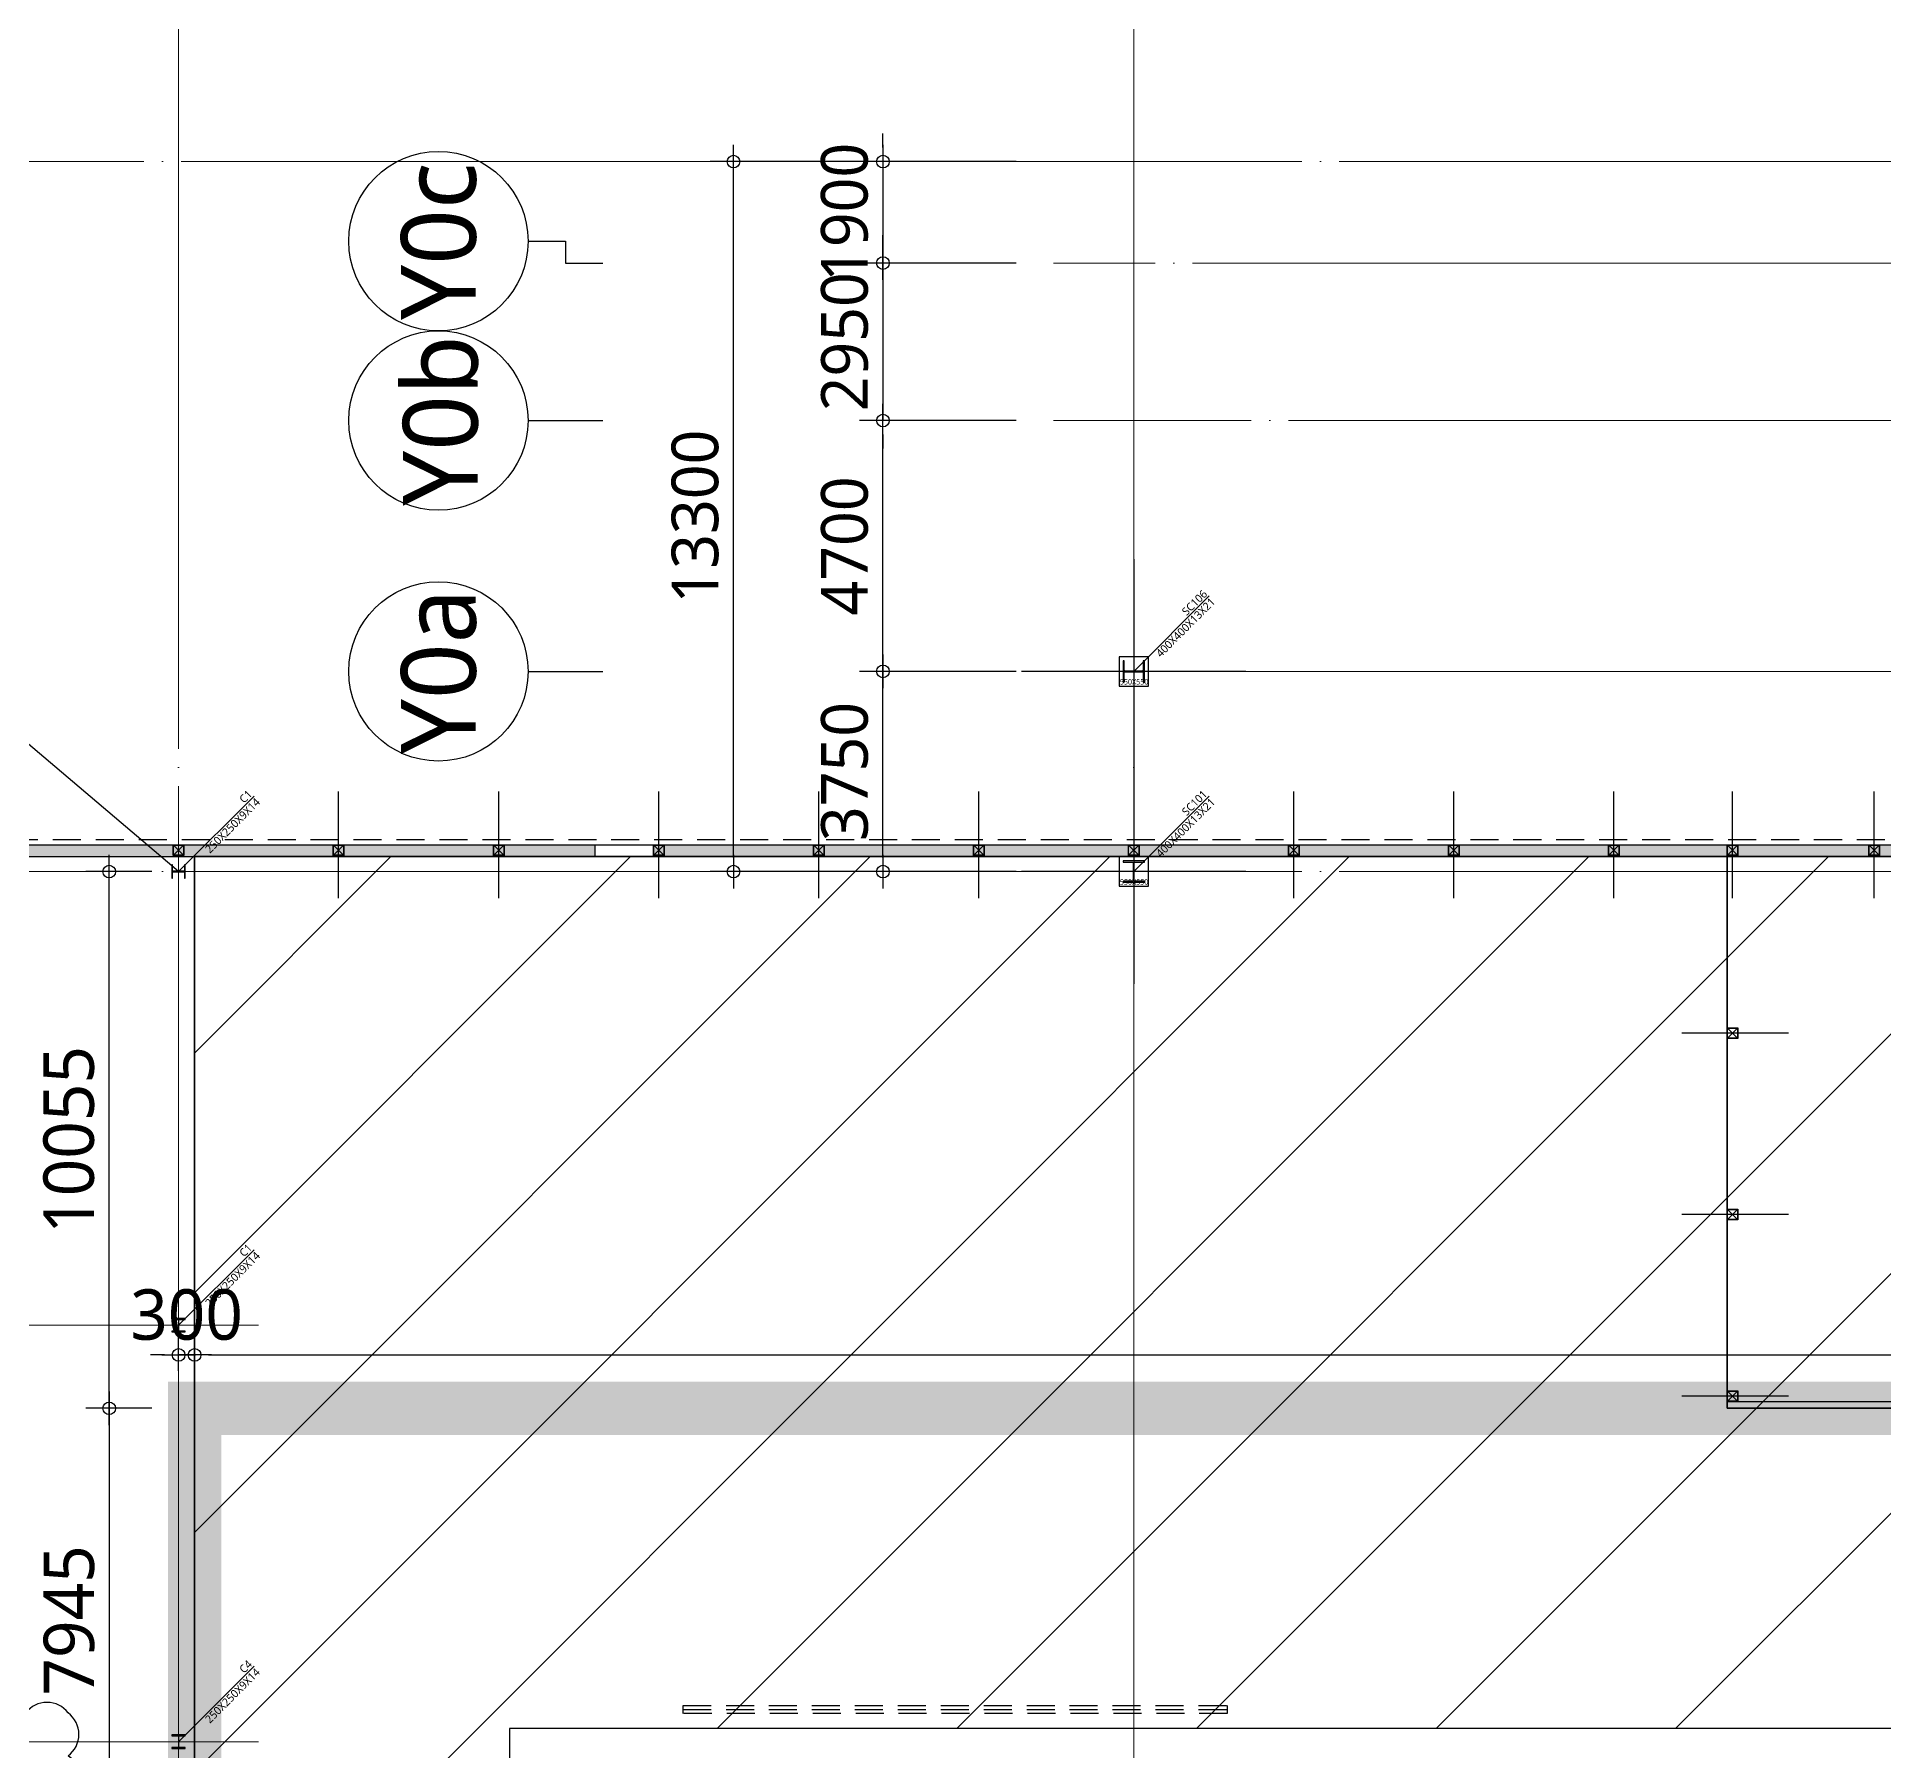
# Model space of a CAD drawing. Header units: millimetres. Extents: x -17369 to 294000, y -718917 to 220315.
# Drawn here: x 56795 to 91395, y 140986 to 173078 of the extents above; entities that cross this region are included whole.
import ezdxf
from ezdxf.enums import TextEntityAlignment as Align

# ---------------------------------------------------------------- set-up
doc = ezdxf.new("R2010")
doc.units = ezdxf.units.MM
doc.header["$LTSCALE"] = 350
for name, pattern in [('CEN', [62, 60, -1, 0, -1]), ('H1', [1, 0.5, -0.5]), ('H12', [3, 2, -1]), ('X-200-S-COL$0$CEN', [62, 60, -1, 0, -1]), ('X-200-S-COL$0$HID', [2.3, 1.5, -0.8])]:
    doc.linetypes.add(name, pattern=pattern)
doc.layers.get('Defpoints').update_dxf_attribs({"color": 181})
for name, color, linetype in [('0-THK300 RC SFRC SLAB영역', 2, 'H12'), ('0-하중영역-AGV', 1, 'H1'), ('0_RC-SLAB', 7, 'Continuous'), ('0_SFRC-SLAB', 3, 'Continuous'), ('Bubble', 3, 'Continuous'), ('CEN', 1, 'CEN'), ('Dims', 1, 'Continuous'), ('PD', 6, 'Continuous'), ('PERI-OUT', 9, 'Continuous'), ('Sol', 253, 'Continuous'), ('X-200-S-COL$0$Cen', 1, 'X-200-S-COL$0$CEN'), ('X-200-S-COL$0$CenA', 13, 'X-200-S-COL$0$CEN'), ('X-200-S-COL$0$CenB', 5, 'X-200-S-COL$0$CEN'), ('X-200-S-COL$0$H-Col', 3, 'Continuous'), ('X-200-S-COL$0$H-매설빔(150x150)', 2, 'Continuous'), ('X-200-S-COL$0$STUD', 4, 'Continuous')]:
    doc.layers.add(name, color=color, linetype=linetype)
for name, color, linetype, plot in [('X-200-S-COL$0$#REV_231031', 72, 'Continuous', False), ('X-200-S-COL$0$Defpoint', 171, 'Continuous', False), ('X-200-S-COL$0$P-Line', 144, 'Continuous', False), ('X-200-S-COL$0$PERI-OUT', 17, 'Continuous', False), ('X-200-S-COL$0$S-NAME', 144, 'Continuous', False)]:
    doc.layers.add(name, color=color, linetype=linetype, plot=plot)
doc.styles.add('X-200-S-COL$0$맑은고딕', font='malgun.ttf')
doc.styles.add('맑은고딕', font='malgun.ttf')

# ---------------------------------------------------------------- blocks, each defined once
blk = doc.blocks.new('X-200-S-COL$0$1F GRID_231010')
at = {"layer": 'X-200-S-COL$0$Cen', "lineweight": 0}
for p, q in [((0, 23300), (0, -123050)), ((17900, 23300), (17900, -123050)), ((172950, 13300), (-22950, 13300)), ((172950, 0), (-22950, 0))]:
    blk.add_line(p, q, dxfattribs=at)
at = {"layer": 'X-200-S-COL$0$CenA', "lineweight": 0}
for p, q in [((83400, 11400), (16400, 11400)), ((63500, 8450), (16400, 8450)), ((16400, 3750), (46500, 3750)), ((1500, -8500), (-22950, -8500)), ((1500, -16300), (-22950, -16300))]:
    blk.add_line(p, q, dxfattribs=at)
blk = doc.blocks.new('X-200-S-COL$0$H-400x400x13x21')
at = {"color": 0}
blk.add_lwpolyline([(200, -200), (200, -179), (28.5, -179, -0.4142136), (6.5, -157), (6.5, 157, -0.4142136), (28.5, 179), (200, 179), (200, 200), (-200, 200), (-200, 179), (-28.5, 179, -0.4142136), (-6.5, 157), (-6.5, -157, -0.4142136), (-28.5, -179), (-200, -179), (-200, -200)], format="xyb", close=True, dxfattribs=at)
blk = doc.blocks.new('X-200-S-COL$0$H-250x250x9x14')
at = {"color": 0, "linetype": 'ByBlock'}
blk.add_lwpolyline([(20.5, 111), (125, 111), (125, 125), (-125, 125), (-125, 111), (-20.5, 111, -0.4142136), (-4.5, 95), (-4.5, -95, -0.4142136), (-20.5, -111), (-125, -111), (-125, -125), (125, -125), (125, -111), (20.5, -111, -0.4142136), (4.5, -95), (4.5, 95, -0.4142136)], format="xyb", close=True, dxfattribs=at)
blk = doc.blocks.new('X-200-S-COL$0$1F COLUMN_231010')
at = {"layer": 'X-200-S-COL$0$H-Col', "color": 0}
for name, p, rotation in [('X-200-S-COL$0$H-400x400x13x21', (77350, 161193), 90), ('X-200-S-COL$0$H-250x250x9x14', (59450, 157443), 90), ('X-200-S-COL$0$H-250x250x9x14', (59450, 148943), 180)]:
    blk.add_blockref(name, p, dxfattribs=dict(at, rotation=rotation))
for name, p in [('X-200-S-COL$0$H-400x400x13x21', (77350, 157443)), ('X-200-S-COL$0$H-250x250x9x14', (59450, 141143))]:
    blk.add_blockref(name, p, dxfattribs=at)
blk = doc.blocks.new('X-200-S-COL$0$S-NAME')
at = {"layer": 'X-200-S-COL$0$S-NAME', "color": 0}
blk.add_line((0, 0), (2000, 0), dxfattribs=at)
at = {"layer": 'X-200-S-COL$0$S-NAME', "color": 0, "style": 'X-200-S-COL$0$맑은고딕'}
for p in [(2000, 105), (2000, -105)]:
    blk.add_attdef('.', text='', height=150, rotation=359.9949, dxfattribs=at).set_placement(p, align=Align.MIDDLE_RIGHT)
blk = doc.blocks.new('X-200-S-COL$0$PERIMITER_231026')
at = {"layer": 'X-200-S-COL$0$PERI-OUT'}
for points in [[(140800, 167343), (140800, 171293), (177580, 171293), (177580, 176343), (200030, 179093), (224980, 179093), (224980, 150943), (222400, 150943), (222400, 54231), (217203, 49143), (207930, 49143), (207930, 39143), (58950, 39143), (58950, 49143), (45650, 49143), (45650, 98043), (39480, 98043), (39480, 139943), (49950, 139943), (49950, 157943), (120950, 157943), (120950, 169343), (135850, 169343), (135850, 167343)], [(141020, 167123), (141020, 171073), (177800, 171073), (177800, 176148), (200043, 178873), (224760, 178873), (224760, 151163), (222230, 151163), (222230, 54303), (217134, 49313), (207710, 49313), (207710, 39363), (59170, 39363), (59170, 49363), (45870, 49363), (45870, 98263), (39650, 98263), (39650, 139723), (50170, 139723), (50170, 157723), (121120, 157723), (121125, 169173), (135680, 169173), (135680, 167123)]]:
    blk.add_lwpolyline(points, dxfattribs=at)
blk = doc.blocks.new('X-200-S-COL$0$Stud')
at = {"color": 250}
for p, q in [((-94, -94), (94, 94)), ((-94, 94), (94, -94))]:
    blk.add_line(p, q, dxfattribs=at)
blk.add_lwpolyline([(100, -100), (-100, -100), (-100, 100), (100, 100)], close=True)
at = {"color": 6}
blk.add_lwpolyline([(94, -94), (-94, -94), (-94, 94), (94, 94)], close=True, dxfattribs=at)
blk = doc.blocks.new('X-200-S-COL$0$1F STUD_231010')
at = {"layer": 'X-200-S-COL$0$CenB'}
for p, q in [((62450, 156943), (62450, 158943)), ((65450, 156943), (65450, 158943)), ((68450, 156943), (68450, 158943)), ((71450, 156943), (71450, 158943)), ((74450, 156943), (74450, 158943)), ((80350, 156943), (80350, 158943)), ((83350, 156943), (83350, 158943)), ((86350, 156943), (86350, 158943)), ((88575, 156943), (88575, 158943)), ((91225, 156943), (91225, 158943)), ((89625, 154418), (87625, 154418)), ((89625, 151018), (87625, 151018)), ((89625, 147618), (87625, 147618))]:
    blk.add_line(p, q, dxfattribs=at)
at = {"layer": 'X-200-S-COL$0$STUD'}
for p in [(59450, 157843), (62450, 157843), (65450, 157843), (68450, 157843), (71450, 157843), (74450, 157843), (77350, 157843), (80350, 157843), (83350, 157843), (86350, 157843), (88575, 157843), (91225, 157843)]:
    blk.add_blockref('X-200-S-COL$0$Stud', p, dxfattribs=at)
at = {"layer": 'X-200-S-COL$0$STUD', "rotation": 90}
for p in [(88575, 154418), (88575, 151018), (88575, 147618)]:
    blk.add_blockref('X-200-S-COL$0$Stud', p, dxfattribs=at)
blk = doc.blocks.new('X-200-S-COL$0$ZONE#1 BEAM')
at = {"layer": 'X-200-S-COL$0$H-매설빔(150x150)', "color": 0, "linetype": 'ByBlock', "lineweight": -2}
blk.add_line((-8445, 2305), (1755, 2305), dxfattribs=at)
blk.add_lwpolyline([(1755, 2380), (1755, 2230), (-8445, 2230), (-8445, 2380)], close=True, dxfattribs=at)
blk = doc.blocks.new('DIMDOT')
at = {"color": 0, "linetype": 'ByBlock'}
blk.add_line((-1.2, 0), (1.2, 0), dxfattribs=at)
at = {"color": 3}
blk.add_circle((0, 0), 0.45, dxfattribs=at)

msp = doc.modelspace()

# ---------------------------------------------------------------- hatches: boundary and pattern name
at = {"layer": '0-THK300 RC SFRC SLAB영역', "linetype": 'ByBlock'}
h = msp.add_hatch(dxfattribs=at)
h.set_pattern_fill('ANSI31', color=256, scale=1000)
h.paths.add_polyline_path([(59750, 157722.6), (111150, 157722.6), (111150, 147517.6), (112250, 147517.6), (112250, 147717.6), (117200, 147717.6), (117200, 147517.6), (118300, 147517.6), (118300, 151902.6), (115490, 151902.6), (115490, 153297.6), (118300, 153297.6), (118300, 157722.6), (121120, 157722.6), (121120, 169172.6), (135680, 169172.6), (135680, 157442.6), (207430, 157442.6), (207430, 139342.6), (222230, 139342.6), (222230, 128092.6), (207430, 128092.6), (207430, 123542.6), (141350, 123542.6), (141350, 107852.6), (141435, 107852.6), (141435, 104082.6), (140835, 104082.6), (140835, 95552.6), (141045.3, 95552.6), (141348.7, 95249.2), (141348.5, 85542.6), (66850, 85542.6), (66850, 92842.6), (75300, 92842.6), (75300, 95742.6), (76900, 95742.6), (76900, 108742.6), (75300, 108742.6), (75300, 111342.6), (76900, 111342.6), (76900, 127342.6), (81680, 127342.6), (135150, 127342.6), (135150, 132742.6), (135150, 137642.6), (135150, 141387.6), (65650, 141387.6), (65650, 139142.6), (59750, 139142.6)])
h.paths.add_polyline_path([(118650, 92347.6), (118650, 111547.6), (126800, 111547.6), (126800, 110947.6), (132650, 110947.6), (132650, 105447.6), (130950, 105447.6), (130950, 97247.6), (132650, 97247.6), (132650, 92947.6), (126800, 92947.6), (126800, 92347.6)], flags=16)
h.paths.add_polyline_path([(101600, 156537.6), (101600, 147837.6), (107300, 147837.6), (107300, 156537.6)], flags=16)
at = {"layer": 'Sol'}
h = msp.add_hatch(color=256, dxfattribs=at)
h.dxf.hatch_style = 1
h.paths.add_polyline_path([(118570, 39362.6), (116250, 39362.6), (116250, 39142.6), (118570, 39142.6)])
h.paths.add_polyline_path([(174720, 39362.6), (172550, 39362.6), (172550, 39142.6), (174720, 39142.6)])
h.paths.add_polyline_path([(170450, 39362.6), (170450, 39142.6), (171450, 39142.6), (171450, 39362.6)])
h.paths.add_polyline_path([(163550, 39362.6), (163550, 39142.6), (165450, 39142.6), (165450, 39362.6)])
h.paths.add_polyline_path([(162450, 39142.6), (162450, 39362.6), (129130, 39362.6), (129130, 39142.6)])
h.paths.add_polyline_path([(73450, 39362.6), (73450, 39142.6), (115150, 39142.6), (115150, 39362.6)])
h.paths.add_polyline_path([(56150, 49362.6), (56150, 49142.6), (57350, 49142.6), (57350, 49362.6)])
h.paths.add_polyline_path([(45870, 60442.6), (45650, 60442.6), (45650, 49142.6), (52150, 49142.6), (52150, 49362.6), (45870, 49362.6)])
h.paths.add_polyline_path([(45870, 71042.6), (45650, 71042.6), (45650, 62442.6), (45870, 62442.6)])
h.paths.add_polyline_path([(45870, 79642.6), (45650, 79642.6), (45650, 76042.6), (45870, 76042.6)])
h.paths.add_polyline_path([(44800, 98262.6), (44800, 98042.6), (45650, 98042.6), (45650, 80742.6), (45870, 80742.6), (45870, 98262.6)])
h.paths.add_polyline_path([(45800, 139942.6), (45800, 139722.6), (46500, 139722.6), (46500, 139942.6)])
h.paths.add_polyline_path([(40800, 139722.6), (40800, 139942.6), (39480, 139942.6), (39480, 98042.6), (40800, 98042.6), (40800, 98262.6), (39650, 98262.6), (39650, 139722.6)])
h.paths.add_polyline_path([(50170, 145142.6), (49950, 145142.6), (49950, 139942.6), (47600, 139942.6), (47600, 139722.6), (50170, 139722.6)])
h.paths.add_polyline_path([(50170, 147842.6), (49950, 147842.6), (49950, 146942.6), (50170, 146942.6)])
h.paths.add_polyline_path([(50170, 155042.6), (49950, 155042.6), (49950, 148742.6), (50170, 148742.6)])
h.paths.add_polyline_path([(67250, 157722.6), (67250, 157942.6), (49950, 157942.6), (49950, 156842.6), (50170, 156842.6), (50170, 157722.6)])
h.paths.add_polyline_path([(109850, 157722.6), (109850, 157942.6), (68350, 157942.6), (68350, 157722.6)])
h.paths.add_polyline_path([(135680, 167122.6), (136250, 167122.6), (136250, 167342.6), (135850, 167342.6), (135850, 169342.6), (120950, 169342.6), (120950, 166167.6), (121120, 166167.6), (121120, 169172.6), (135680, 169172.6)])
h.paths.add_polyline_path([(137850, 167342.6), (137350, 167342.6), (137350, 167122.6), (137850, 167122.6)])
h.paths.add_polyline_path([(177800, 171942.6), (177580, 171942.6), (177580, 171292.6), (140800, 171292.6), (140800, 167342.6), (140350, 167342.6), (140350, 167122.6), (141020, 167122.6), (141020, 171072.6), (177800, 171072.6)])
h.paths.add_polyline_path([(224760, 177842.6), (224980, 177842.6), (224980, 179092.6), (200030, 179092.6), (177580, 176342.6), (177580, 175342.6), (177800, 175342.6), (177800, 176147.9), (200043.4, 178872.6), (224760, 178872.6)])
h.paths.add_polyline_path([(207930, 45742.6), (207710, 45742.6), (207710, 39362.6), (185280, 39362.6), (185280, 39142.6), (207930, 39142.6)])
h.paths.add_polyline_path([(208030, 49142.6), (208030, 49312.6), (207710, 49312.6), (207710, 46842.6), (207930, 46842.6), (207930, 49142.6)])
h.paths.add_polyline_path([(222400, 64617.6), (222230, 64617.6), (222230, 54302.5), (217133.9, 49312.6), (209130, 49312.6), (209130, 49142.6), (217203.3, 49142.6), (222400, 54231)])
h.paths.add_polyline_path([(222400, 89467.6), (222230, 89467.6), (222230, 66617.6), (222400, 66617.6)])
h.paths.add_polyline_path([(222400, 97617.6), (222230, 97617.6), (222230, 91467.6), (222400, 91467.6)])
h.paths.add_polyline_path([(222400, 107467.6), (222230, 107467.6), (222230, 100417.6), (222400, 100417.6)])
h.paths.add_polyline_path([(222400, 144167.6), (222230, 144167.6), (222230, 109467.6), (222400, 109467.6)])
h.paths.add_polyline_path([(222230, 145267.6), (222400, 145267.6), (222400, 150942.6), (224980, 150942.6), (224980, 172842.6), (224760, 172842.6), (224760, 151162.6), (222230, 151162.6)])
h.paths.add_polyline_path([(67350, 39362.6), (67350, 39142.6), (69450, 39142.6), (69450, 39362.6)])
h.paths.add_polyline_path([(66250, 39142.6), (66250, 39362.6), (59170, 39362.6), (59170, 49362.6), (58450, 49362.6), (58450, 49142.6), (58950, 49142.6), (58950, 39142.6)])
h.paths.add_polyline_path([(120950, 160967.6), (121120, 160967.6), (121120, 164167.6), (120950, 164167.6)])
h.paths.add_polyline_path([(121120, 159867.6), (120950, 159867.6), (120950, 157942.6), (110950, 157942.6), (110950, 157722.6), (121120, 157722.6)])

# ---------------------------------------------------------------- linework, layer by layer
at = {"layer": '0-THK300 RC SFRC SLAB영역', "linetype": 'ByBlock'}
for points in [[(59750, 157722.6), (111150, 157722.6)], [(59750, 139142.6), (59750, 157722.6)], [(65650, 141387.6), (65650, 127342.6)], [(135150, 141387.6), (65650, 141387.6)]]:
    msp.add_lwpolyline(points, dxfattribs=at)
at = {"layer": '0-THK300 RC SFRC SLAB영역'}
msp.add_lwpolyline([(135150, 141387.6), (65650, 141387.6), (65650, 139142.6), (59750, 139142.6), (59750, 157722.6), (111150, 157722.6)], dxfattribs=at)
at = {"layer": '0-하중영역-AGV', "linetype": 'ByBlock', "const_width": 1000}
msp.add_lwpolyline([(45870, 70542.6), (45870, 98042.6), (56950, 98042.6), (56950, 103847.6), (59650, 103847.6), (59650, 139142.6), (59750, 139142.6), (59750, 147387.6), (135350, 147387.6), (135350, 155387.6), (141350, 155387.6), (141350, 121542.6), (189430, 121542.6)], dxfattribs=at)
at = {"layer": '0_RC-SLAB'}
for p, q in [((118500, 157722.6), (88475, 157722.6)), ((88475, 157722.6), (88475, 147387.6)), ((88475, 147387.6), (118500, 147387.6))]:
    msp.add_line(p, q, dxfattribs=at)
at = {"layer": '0_SFRC-SLAB'}
for p, q in [((88475, 157722.6), (59750, 157722.6)), ((59750, 157722.6), (59750, 139142.6)), ((88475, 147387.6), (88475, 157722.6)), ((118500, 147387.6), (88475, 147387.6))]:
    msp.add_line(p, q, dxfattribs=at)
at = {"layer": 'Bubble', "color": 7}
for p, q in [((66000, 169252.6), (66700, 169252.6)), ((66700, 169252.6), (66700, 168842.6)), ((66700, 168842.6), (67400, 168842.6)), ((66000, 165892.6), (67400, 165892.6)), ((66000, 161192.6), (67400, 161192.6))]:
    msp.add_line(p, q, dxfattribs=at)
for centre in [(64320, 169252.6), (64320, 165892.6), (64320, 161192.6)]:
    msp.add_circle(centre, 1680, dxfattribs=at)
at = {"layer": 'CEN'}
for p, q in [((77350, 163292.6), (77350, 159092.6)), ((79450, 161192.6), (75250, 161192.6)), ((77350, 159542.6), (77350, 155342.6)), ((79450, 157442.6), (75250, 157442.6))]:
    msp.add_line(p, q, dxfattribs=at)
at = {"layer": 'Dims', "color": 1, "transparency": 16777216}
for p, q in [((72650, 171005.1), (72650, 171267.6)), ((75150, 170742.6), (69412.5, 170742.6)), ((75150, 170742.6), (72212.5, 170742.6)), ((72650, 170742.6), (72650, 168842.6)), ((69850, 157705.1), (69850, 170480.1)), ((72650, 169105.1), (72650, 169367.6)), ((75150, 168842.6), (72212.5, 168842.6)), ((75150, 168842.6), (72212.5, 168842.6)), ((72650, 168842.6), (72650, 165892.6)), ((72650, 168580.1), (72650, 168317.6)), ((75150, 165892.6), (72212.5, 165892.6)), ((75150, 165892.6), (72212.5, 165892.6)), ((72650, 165630.1), (72650, 165367.6)), ((72650, 161455.1), (72650, 165630.1)), ((75150, 161192.6), (72212.5, 161192.6)), ((75150, 161192.6), (72212.5, 161192.6)), ((72650, 157705.1), (72650, 160930.1)), ((58950, 157442.6), (57712.5, 157442.6)), ((75150, 157442.6), (69412.5, 157442.6)), ((75150, 157442.6), (72212.5, 157442.6)), ((58150, 147650.1), (58150, 157180.1)), ((59450, 148087.6), (59450, 148825.1)), ((59750, 148087.6), (59750, 148825.1)), ((59750, 148087.6), (59750, 148825.1)), ((59187.5, 148387.6), (58925, 148387.6)), ((59450, 148387.6), (59750, 148387.6)), ((60012.5, 148387.6), (135087.5, 148387.6)), ((60012.5, 148387.6), (60275, 148387.6)), ((58950, 147387.6), (57712.5, 147387.6)), ((58950, 147387.6), (57712.5, 147387.6)), ((58150, 147125.1), (58150, 139705.1))]:
    msp.add_line(p, q, dxfattribs=at)
at = {"layer": 'PD'}
for points in [[(77075, 160917.6), (77625, 160917.6), (77625, 161467.6), (77075, 161467.6)], [(77075, 157167.6), (77625, 157167.6), (77625, 157717.6), (77075, 157717.6)]]:
    msp.add_lwpolyline(points, close=True, dxfattribs=at)
at = {"layer": 'PERI-OUT'}
for p, q in [((49950, 157942.6), (120950, 157942.6)), ((67250, 157942.6), (67250, 157722.6)), ((68350, 157942.6), (68350, 157722.6)), ((50170, 157722.6), (121120, 157722.6))]:
    msp.add_line(p, q, dxfattribs=at)
at = {"layer": 'X-200-S-COL$0$#REV_231031'}
msp.add_lwpolyline([(56588.2, 137673.9, 0.5), (57380.2, 137673.9, 0.5), (57380.2, 137673.9, 0.5), (57380.2, 138477.7, 0.5), (57380.2, 139677.7, 0.5), (57380.2, 140877.7, 0.5), (57380.2, 141681.5, 0.5), (57380.2, 141681.5, 0.5), (56588.2, 141681.5, 0.5)], format="xyb", dxfattribs=at)
at = {"layer": 'X-200-S-COL$0$Defpoint'}
msp.add_line((59450, 157442.6), (0, 207900), dxfattribs=at)
at = {"layer": 'X-200-S-COL$0$P-Line', "color": 253, "linetype": 'X-200-S-COL$0$HID'}
msp.add_lwpolyline([(222500, 54189), (217244.1, 49042.6), (208030, 49042.6), (208030, 39022.6), (58850, 39022.6), (58850, 49042.6), (45550, 49042.6), (45550, 97942.6), (39380, 97942.6), (39380, 140042.6), (49850, 140042.6), (49850, 158042.6), (120850, 158042.6), (120850, 169442.6), (135950, 169442.6), (135950, 167442.6), (140700, 167442.6), (140700, 171392.6), (177480, 171392.6), (177480, 176431.1), (200023.9, 179192.6), (225080, 179192.6), (225080, 150842.6), (222500, 150842.6)], close=True, dxfattribs=at)
at = {"layer": 'X-200-S-COL$0$P-Line'}
msp.add_lwpolyline([(88475, 157942.6), (88475, 147517.6), (118500, 147517.6), (118500, 157942.6)], dxfattribs=at)

# ---------------------------------------------------------------- block references
at = {"layer": 'Dims', "color": 1, "transparency": 16777216, "xscale": 262.5, "yscale": 262.5, "zscale": 262.5}
for p, rotation in [((69850, 170742.6), 90), ((72650, 170742.6), 270), ((72650, 168842.6), 90), ((72650, 168842.6), 270), ((72650, 165892.6), 90), ((72650, 165892.6), 90), ((72650, 161192.6), 270), ((72650, 161192.6), 90), ((58150, 157442.6), 90), ((69850, 157442.6), 270), ((72650, 157442.6), 270), ((59750, 148387.6), 180), ((59750, 148387.6), 180), ((58150, 147387.6), 270), ((58150, 147387.6), 90)]:
    msp.add_blockref('DIMDOT', p, dxfattribs=dict(at, rotation=rotation))
msp.add_blockref('DIMDOT', (59450, 148387.6), dxfattribs=at)
at = {"layer": 'X-200-S-COL$0$Cen', "lineweight": 0}
msp.add_blockref('X-200-S-COL$0$1F GRID_231010', (59450, 157442.6), dxfattribs=at)
at = {"layer": 'X-200-S-COL$0$H-Col'}
msp.add_blockref('X-200-S-COL$0$1F COLUMN_231010', (0, 0), dxfattribs=at)
at = {"layer": 'X-200-S-COL$0$H-매설빔(150x150)', "color": 1, "linetype": 'X-200-S-COL$0$HID'}
msp.add_blockref('X-200-S-COL$0$ZONE#1 BEAM', (77350, 139442.6), dxfattribs=at)
at = {"layer": 'X-200-S-COL$0$PERI-OUT'}
msp.add_blockref('X-200-S-COL$0$PERIMITER_231026', (0, 0), dxfattribs=at)
at = {"layer": 'X-200-S-COL$0$S-NAME'}
ref = msp.add_blockref('X-200-S-COL$0$S-NAME', (77350, 161192.6), dxfattribs=dict(at, rotation=45.00000000000001))
ref.add_attrib('.', '400X400X13X21', dxfattribs={"color": 0, "height": 150, "rotation": 44.99494, "style": 'X-200-S-COL$0$맑은고딕'}).set_placement((78838.2, 162532.6), align=Align.MIDDLE_RIGHT)
ref.add_attrib('.', 'SC106', dxfattribs={"color": 0, "height": 150, "rotation": 44.99494, "style": 'X-200-S-COL$0$맑은고딕'}).set_placement((78689.9, 162681), align=Align.MIDDLE_RIGHT)
at = {"layer": 'X-200-S-COL$0$S-NAME', "color": 241}
ref = msp.add_blockref('X-200-S-COL$0$S-NAME', (59450, 157442.6), dxfattribs=dict(at, rotation=45.00000000000001))
ref.add_attrib('.', '250X250X9X14', dxfattribs={"color": 0, "height": 150, "rotation": 44.99494, "style": 'X-200-S-COL$0$맑은고딕'}).set_placement((60938.2, 158782.6), align=Align.MIDDLE_RIGHT)
ref.add_attrib('.', 'C1', dxfattribs={"color": 0, "height": 150, "rotation": 44.99494, "style": 'X-200-S-COL$0$맑은고딕'}).set_placement((60789.9, 158931), align=Align.MIDDLE_RIGHT)
at = {"layer": 'X-200-S-COL$0$S-NAME'}
ref = msp.add_blockref('X-200-S-COL$0$S-NAME', (77350, 157442.6), dxfattribs=dict(at, rotation=45.00000000000001))
ref.add_attrib('.', '400X400X13X21', dxfattribs={"color": 0, "height": 150, "rotation": 44.99494, "style": 'X-200-S-COL$0$맑은고딕'}).set_placement((78838.2, 158782.6), align=Align.MIDDLE_RIGHT)
ref.add_attrib('.', 'SC101', dxfattribs={"color": 0, "height": 150, "rotation": 44.99494, "style": 'X-200-S-COL$0$맑은고딕'}).set_placement((78689.9, 158931), align=Align.MIDDLE_RIGHT)
at = {"layer": 'X-200-S-COL$0$S-NAME', "color": 241}
ref = msp.add_blockref('X-200-S-COL$0$S-NAME', (59450, 148942.6), dxfattribs=dict(at, rotation=45.00000000000001))
ref.add_attrib('.', '250X250X9X14', dxfattribs={"color": 0, "height": 150, "rotation": 44.99494, "style": 'X-200-S-COL$0$맑은고딕'}).set_placement((60938.2, 150282.6), align=Align.MIDDLE_RIGHT)
ref.add_attrib('.', 'C1', dxfattribs={"color": 0, "height": 150, "rotation": 44.99494, "style": 'X-200-S-COL$0$맑은고딕'}).set_placement((60789.9, 150431), align=Align.MIDDLE_RIGHT)
ref = msp.add_blockref('X-200-S-COL$0$S-NAME', (59450, 141142.6), dxfattribs=dict(at, rotation=45.00000000000001))
ref.add_attrib('.', '250X250X9X14', dxfattribs={"color": 0, "height": 150, "rotation": 44.99494, "style": 'X-200-S-COL$0$맑은고딕'}).set_placement((60938.2, 142482.6), align=Align.MIDDLE_RIGHT)
ref.add_attrib('.', 'C4', dxfattribs={"color": 0, "height": 150, "rotation": 44.99494, "style": 'X-200-S-COL$0$맑은고딕'}).set_placement((60789.9, 142631), align=Align.MIDDLE_RIGHT)
at = {"layer": 'X-200-S-COL$0$STUD'}
msp.add_blockref('X-200-S-COL$0$1F STUD_231010', (0, 0), dxfattribs=at)

# ---------------------------------------------------------------- texts
at = {"layer": 'Bubble', "color": 2, "style": '맑은고딕'}
for s, p in [('Y0c', (64320, 169252.6)), ('Y0b', (64320, 165892.6)), ('Y0a', (64320, 161192.6))]:
    msp.add_text(s, height=1400, rotation=90, dxfattribs=at).set_placement(p, align=Align.MIDDLE)
at = {"layer": 'Defpoints', "style": '맑은고딕'}
for p in [(77625, 160917.6), (77625, 157167.6)]:
    msp.add_text('550X550', height=100, dxfattribs=at).set_placement(p, align=Align.BOTTOM_RIGHT)
at = {"layer": 'Dims', "color": 3, "transparency": 16777216, "attachment_point": 5, "rotation": 90, "style": '맑은고딕'}
for s, insert, char_height in [('\\A1;1900', (71933.1, 169792.6), 875), ('\\A1;2950', (71935.4, 167367.6), 875), ('\\A1;13300', (69133.1, 164092.6), 875), ('\\A1;4700', (71935.4, 163542.6), 875), ('\\A1;3750', (71935.4, 159317.6), 875), ('\\A1;10055', (57396.7, 152415.1), 945), ('\\A1;7945', (57399.3, 143415.1), 945)]:
    msp.add_mtext(s, dxfattribs=dict(at, insert=insert, char_height=char_height))
at = {"layer": 'Dims', "color": 3, "transparency": 16777216, "insert": (59600, 149138.3), "char_height": 945, "attachment_point": 5, "style": '맑은고딕'}
msp.add_mtext('\\A1;300', dxfattribs=at)

doc.saveas('drawing.dxf')
